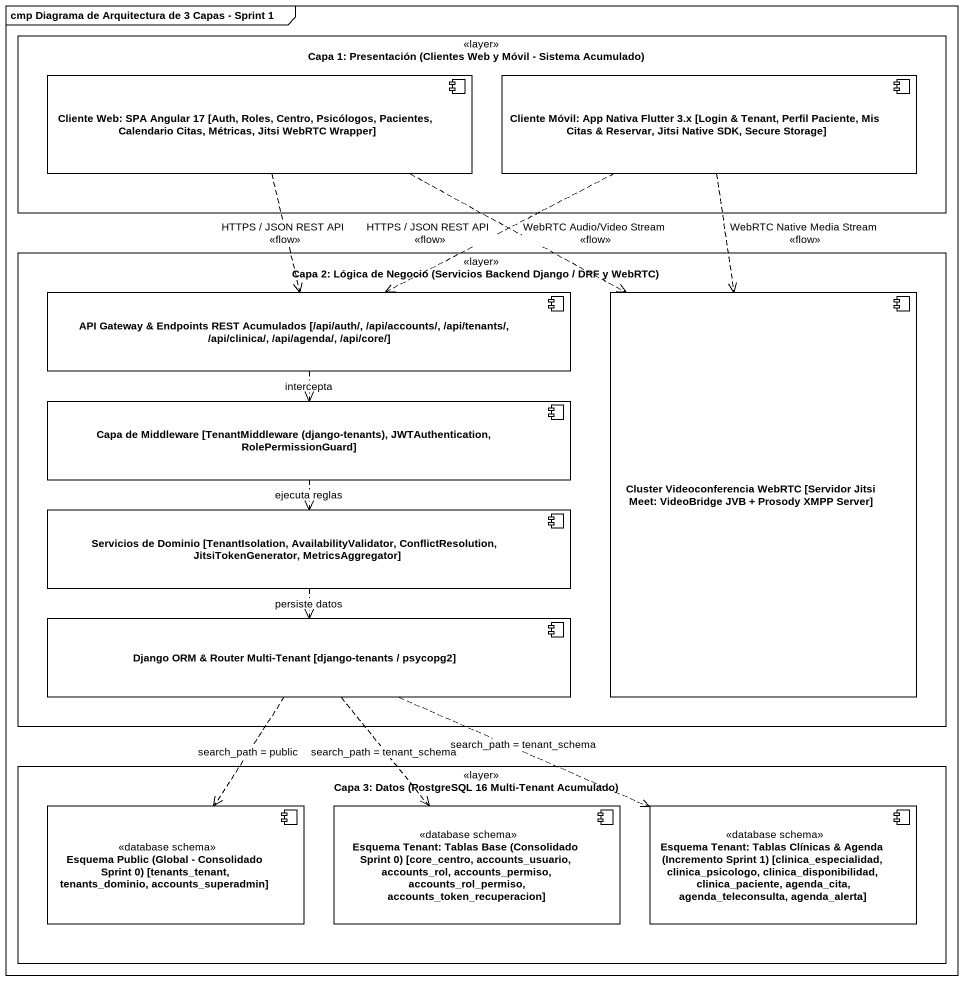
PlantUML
@startuml
mainframe cmp Diagrama de Arquitectura de 3 Capas - Sprint 1
rectangle "Capa 1: Presentación (Clientes Web y Móvil - Sistema Acumulado)" as Capa_1_Presentación <<layer>> {
  component "Cliente Web: SPA Angular 17 [Auth, Roles, Centro, Psicólogos, Pacientes, Calendario Citas, Métricas, Jitsi WebRTC Wrapper]" as Cliente_Web_SPA_Angular_17
  component "Cliente Móvil: App Nativa Flutter 3.x [Login & Tenant, Perfil Paciente, Mis Citas & Reservar, Jitsi Native SDK, Secure Storage]" as Cliente_Móvil_App_Nativa
}
rectangle "Capa 2: Lógica de Negocio (Servicios Backend Django / DRF y WebRTC)" as Capa_2_Lógica_de_Negocio <<layer>> {
  component "API Gateway & Endpoints REST Acumulados [/api/auth/, /api/accounts/, /api/tenants/, /api/clinica/, /api/agenda/, /api/core/]" as API_Gateway_Endpoints_REST
  component "Cluster Videoconferencia WebRTC [Servidor Jitsi Meet: VideoBridge JVB + Prosody XMPP Server]" as Cluster_Videoconferencia
  component "Capa de Middleware [TenantMiddleware (django-tenants), JWTAuthentication, RolePermissionGuard]" as Capa_de_Middleware
  component "Servicios de Dominio [TenantIsolation, AvailabilityValidator, ConflictResolution, JitsiTokenGenerator, MetricsAggregator]" as Servicios_de_Dominio
  component "Django ORM & Router Multi-Tenant [django-tenants / psycopg2]" as Django_ORM_Router_Multi
}
rectangle "Capa 3: Datos (PostgreSQL 16 Multi-Tenant Acumulado)" as Capa_3_Datos_PostgreSQL_16 <<layer>> {
  component "Esquema Public (Global - Consolidado Sprint 0) [tenants_tenant, tenants_dominio, accounts_superadmin]" as Esquema_Public_Global <<database schema>>
  component "Esquema Tenant: Tablas Base (Consolidado Sprint 0) [core_centro, accounts_usuario, accounts_rol, accounts_permiso, accounts_rol_permiso, accounts_token_recuperacion]" as Esquema_Tenant_Tablas_Base <<database schema>>
  component "Esquema Tenant: Tablas Clínicas & Agenda (Incremento Sprint 1) [clinica_especialidad, clinica_psicologo, clinica_disponibilidad, clinica_paciente, agenda_cita, agenda_teleconsulta, agenda_alerta]" as Esquema_Tenant_Tablas <<database schema>>
}
Cliente_Web_SPA_Angular_17 ..> API_Gateway_Endpoints_REST : HTTPS / JSON REST API\n<<flow>>
Cliente_Web_SPA_Angular_17 ..> Cluster_Videoconferencia : WebRTC Audio/Video Stream\n<<flow>>
Cliente_Móvil_App_Nativa .left.> API_Gateway_Endpoints_REST : HTTPS / JSON REST API\n<<flow>>
Cliente_Móvil_App_Nativa ..> Cluster_Videoconferencia : WebRTC Native Media Stream\n<<flow>>
API_Gateway_Endpoints_REST ..> Capa_de_Middleware : intercepta
Capa_de_Middleware ..> Servicios_de_Dominio : ejecuta reglas
Servicios_de_Dominio ..> Django_ORM_Router_Multi : persiste datos
Django_ORM_Router_Multi ..> Esquema_Public_Global : search_path = public
Django_ORM_Router_Multi ..> Esquema_Tenant_Tablas_Base : search_path = tenant_schema
Django_ORM_Router_Multi .right.> Esquema_Tenant_Tablas : search_path = tenant_schema
@enduml
